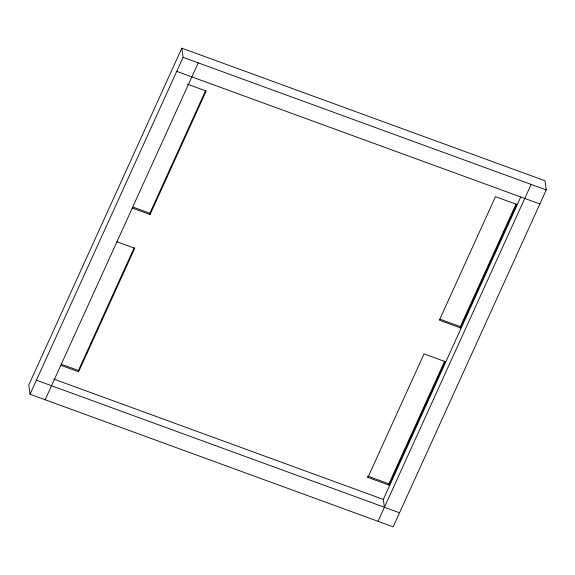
<?xml version="1.0" encoding="UTF-8"?>
<svg xmlns="http://www.w3.org/2000/svg" width="575" height="575" viewBox="0 0 575 575"><rect width="100%" height="100%" fill="white"/><g stroke="black" fill="none" stroke-linecap="round" stroke-linejoin="round"><path stroke-width="0.86" d="M181.837 48.163L28.75 385.07L30.022 394.242L393.163 526.837L546.25 189.93L544.978 180.758L181.837 48.163L183.109 57.335L30.022 394.242M45.152 399.762L198.238 62.855M60.684 365.24L78.61 371.788L78.43 370.48L134.191 247.76M132.128 208.021L150.046 214.561L149.867 213.253L205.634 90.534M78.61 371.788L134.744 248.256L116.818 241.708M150.046 214.561L206.181 91.03L187.443 84.187M367.907 477.423L424.041 353.891L445.223 361.625L389.095 485.156L367.907 477.423L367.727 476.114M389.095 485.156L388.908 483.848L444.676 361.129M460.532 327.93L516.666 204.398L495.485 196.664L439.35 320.196L460.532 327.93L460.352 326.622L516.113 203.902M384.409 507.272L383.317 499.416L520.677 197.117M378.034 521.309L531.12 184.403M183.109 57.335L546.25 189.93M176.733 71.372L539.875 203.967M132.76 207.007L149.867 213.253M439.983 319.183L460.352 326.622M61.317 364.234L78.43 370.48M368.539 476.409L388.908 483.848M53.813 379.098L383.317 499.416M36.398 380.204L399.539 512.799"/></g></svg>
